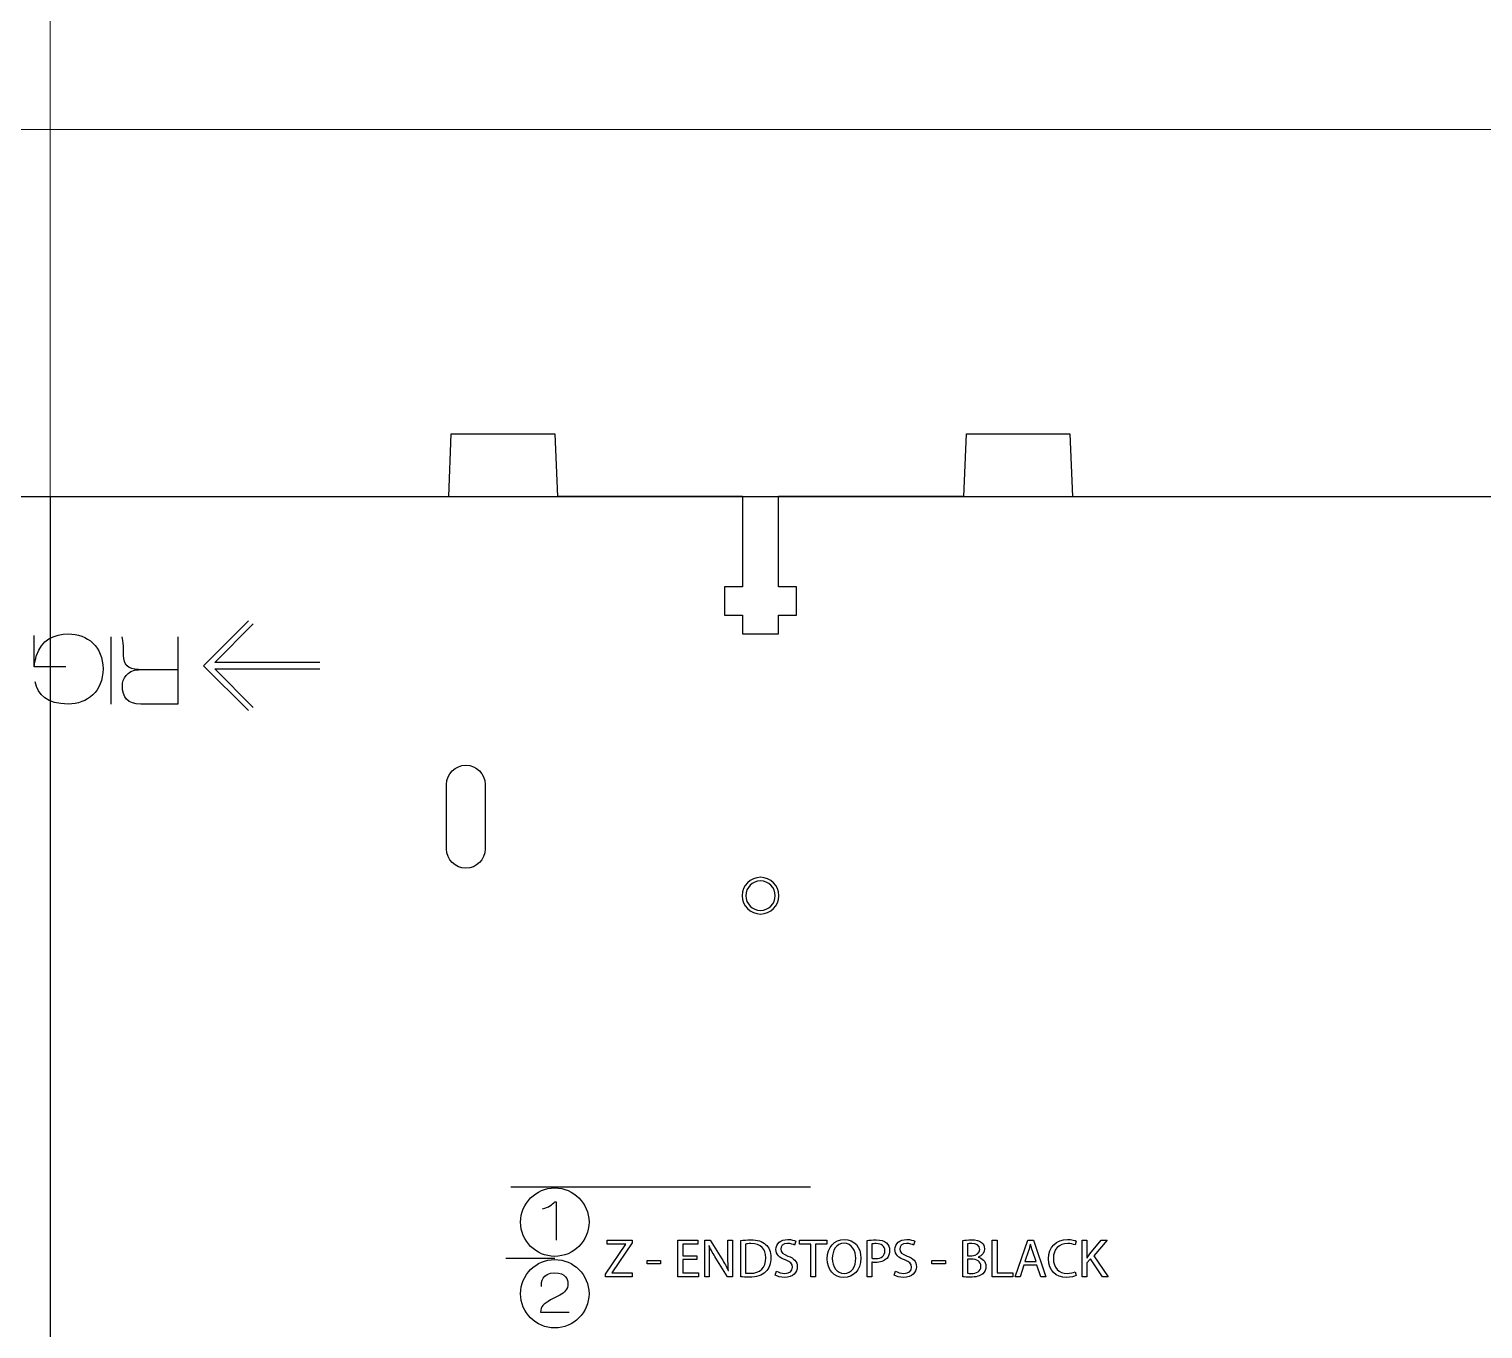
# Model space of a CAD drawing. Header units: millimetres. Extents: x -1949 to 1995, y -1808 to 1842.
# Drawn here: x -394.3 to -281.4, y -701.5 to -600.6 of the extents above; entities that cross this region are included whole.
import ezdxf

# ---------------------------------------------------------------- set-up
doc = ezdxf.new("R2010")
doc.units = ezdxf.units.MM
doc.layers.get('0').update_dxf_attribs({"lineweight": 25, "true_color": 0xffffff})
doc.layers.add('Laser Table', color=2, linetype='Continuous', lineweight=0, true_color=0xffff00)
doc.layers.add('Referance lines', color=2, linetype='Continuous', lineweight=0, true_color=0xffff00)

msp = doc.modelspace()

# ---------------------------------------------------------------- linework, layer by layer
at = {"color": 1, "true_color": 0xff0000}
for p, q in [((-361.72581, -636.8916), (-361.52572, -632.01988)), ((-361.52572, -632.01988), (-353.48831, -632.01988)), ((-353.48831, -632.01988), (-353.28822, -636.8916)), ((-321.71263, -636.8916), (-321.51253, -632.01988)), ((-321.51253, -632.01988), (-313.48359, -632.01988)), ((-313.48359, -632.01988), (-313.2835, -636.8916)), ((-420.6235, -636.8916), (-361.72581, -636.8916)), ((-313.2835, -636.8916), (-254.38731, -636.8916))]:
    msp.add_line(p, q, dxfattribs=at)
for p, q in [((-807.34637, -636.8916), (21.99572, -636.8916)), ((-392.67532, -636.8916), (-392.67532, -1450.2496)), ((-338.91122, -636.8916), (-353.28822, -636.8916)), ((-338.91122, -636.8916), (-338.91122, -643.9087)), ((-336.11051, -643.9087), (-336.11051, -636.8916)), ((-321.71263, -636.8916), (-336.11051, -636.8916)), ((-338.91122, -643.9087), (-340.31139, -643.9087)), ((-340.31139, -643.9087), (-340.31139, -646.10898)), ((-334.71104, -643.9087), (-336.11051, -643.9087)), ((-334.71104, -646.10898), (-334.71104, -643.9087)), ((-340.31139, -646.10898), (-338.91122, -646.10898)), ((-338.91122, -646.10898), (-338.91122, -647.55219)), ((-336.11051, -647.55219), (-336.11051, -646.10898)), ((-336.11051, -646.10898), (-334.71104, -646.10898)), ((-338.91122, -647.55219), (-336.11051, -647.55219))]:
    msp.add_line(p, q)
at = {"color": 5, "true_color": 0x0000ff}
for points in [[(-377.28363, -653.50179), (-380.76096, -650.02446), (-377.28363, -646.54713)], [(-371.72703, -649.77504), (-379.90195, -649.77504), (-376.90157, -646.77432)], [(-391.46424, -650.11371), (-393.9171, -650.11371), (-393.9171, -647.66861)], [(-387.93858, -652.99696), (-387.93858, -647.78538)], [(-382.76121, -647.78502), (-382.76121, -652.99661), (-385.62965, -652.99661)], [(-385.8265, -650.33208), (-385.81944, -650.31762)], [(-385.81944, -650.31797), (-382.76121, -650.30844)], [(-376.91145, -653.26507), (-379.90124, -650.27528), (-371.72703, -650.27528)], [(-356.90154, -690.48348), (-333.61821, -690.48348)], [(-353.49618, -691.64447), (-353.38611, -691.64447), (-353.38611, -694.62298)], [(-349.54965, -697.2614), (-347.97168, -694.94718), (-347.97168, -694.93448), (-349.41454, -694.93448), (-349.41454, -694.62545), (-347.48943, -694.62545), (-347.48943, -694.84981), (-349.06282, -697.15592), (-349.06282, -697.16827), (-347.46791, -697.16827), (-347.46791, -697.4773), (-349.54965, -697.4773), (-349.54965, -697.2614), (-349.54965, -697.2614)], [(-342.44753, -696.14063), (-343.55172, -696.14063), (-343.55172, -697.16862), (-342.31594, -697.16862), (-342.31594, -697.47766), (-343.92391, -697.47766), (-343.92391, -694.6258), (-342.37944, -694.6258), (-342.37944, -694.93483), (-343.55172, -694.93483), (-343.55172, -695.83618), (-342.44753, -695.83618), (-342.44753, -696.14063), (-342.44753, -696.14063)], [(-341.83687, -697.47766), (-341.83687, -694.6258), (-341.43082, -694.6258), (-340.52101, -696.06866)], [(-341.50279, -695.07877), (-341.51549, -695.083)], [(-340.043, -695.81925), (-340.043, -694.6258), (-339.69622, -694.6258), (-339.69622, -697.47766), (-340.0684, -697.47766), (-340.97398, -696.03056)], [(-339.05169, -697.46919), (-339.05169, -694.66813), (-339.05169, -694.66813)], [(-338.68339, -694.93483), (-338.68339, -697.19014), (-338.68339, -697.19014)], [(-334.76791, -694.71893), (-334.86951, -695.01985)], [(-333.60339, -694.93871), (-334.47052, -694.93871), (-334.47052, -694.62545), (-332.3595, -694.62545), (-332.3595, -694.93871), (-333.23121, -694.93871), (-333.23121, -697.4773), (-333.60339, -697.4773), (-333.60339, -694.93871), (-333.60339, -694.93871)], [(-328.87017, -696.33501), (-328.87017, -697.4773), (-329.23847, -697.4773), (-329.23847, -694.65967), (-329.23847, -694.65967)], [(-328.87017, -694.92566), (-328.87017, -696.03479), (-328.87017, -696.03479)], [(-325.52231, -694.71893), (-325.62391, -695.01985)], [(-321.80509, -697.46954), (-321.80509, -694.66813), (-321.80509, -694.66813)], [(-321.43679, -694.91331), (-321.43679, -695.83583), (-321.43679, -695.83583)], [(-319.51486, -694.6258), (-319.14232, -694.6258), (-319.14232, -697.16862), (-317.92383, -697.16862), (-317.92383, -697.47766), (-319.51486, -697.47766), (-319.51486, -694.6258), (-319.51486, -694.6258)], [(-317.05106, -696.58054), (-317.34739, -697.47766), (-317.72804, -697.47766), (-316.75472, -694.6258), (-316.31516, -694.6258), (-315.34185, -697.47766), (-315.7352, -697.47766), (-316.04, -696.58054), (-317.05106, -696.58054), (-317.05106, -696.58054)], [(-316.69581, -695.46788), (-316.97486, -696.29303), (-316.11196, -696.29303), (-316.11196, -696.29303)], [(-316.54341, -694.95177), (-316.55188, -694.95177)], [(-316.11196, -696.29303), (-316.39524, -695.47211)], [(-312.98812, -694.70623), (-313.08125, -695.0068)], [(-312.53021, -694.6258), (-312.16191, -694.6258), (-312.16191, -696.00093), (-312.14921, -696.00093)], [(-311.92484, -695.69648), (-311.05313, -694.6258), (-310.59664, -694.6258), (-311.62886, -695.83618), (-310.5162, -697.47766), (-310.95188, -697.47766), (-311.8871, -696.07713), (-312.16191, -696.39039), (-312.16191, -697.47766), (-312.53021, -697.47766), (-312.53021, -694.6258), (-312.53021, -694.6258)], [(-357.27725, -696.04256), (-353.4863, -696.04256)], [(-346.31151, -696.19989), (-345.26622, -696.19989), (-345.26622, -696.47083), (-346.31151, -696.47083), (-346.31151, -696.19989), (-346.31151, -696.19989)], [(-341.49044, -696.25916), (-341.49044, -697.47766), (-341.83687, -697.47766), (-341.83687, -697.47766)], [(-324.19657, -696.19989), (-323.15129, -696.19989), (-323.15129, -696.47083), (-324.19657, -696.47083), (-324.19657, -696.19989), (-324.19657, -696.19989)], [(-321.43679, -695.83583), (-321.10271, -695.83583)], [(-321.13234, -696.11099), (-321.43679, -696.11099), (-321.43679, -697.19826), (-321.43679, -697.19826)], [(-320.59471, -695.94201), (-320.59471, -695.95471)], [(-340.01336, -696.99541), (-340.00102, -696.99117)], [(-336.37552, -697.33866), (-336.27851, -697.02927), (-336.27851, -697.02927)], [(-327.12992, -697.33866), (-327.03291, -697.02927), (-327.03291, -697.02927)], [(-313.0682, -697.09242), (-312.99623, -697.38876), (-312.99623, -697.38876)], [(-353.09225, -698.90605), (-353.82038, -699.27753)], [(-354.59437, -700.21415), (-352.37752, -700.21415)]]:
    msp.add_lwpolyline(points, dxfattribs=at)
at = {"color": 1, "true_color": 0xff0000}
for points in [[(-361.8937, -664.24811), (-361.8937, -659.24783)], [(-358.89403, -659.24783), (-358.89403, -664.24811), (-358.89403, -664.24811)]]:
    msp.add_lwpolyline(points, dxfattribs=at)
at = {"color": 5, "true_color": 0x0000ff}
for points in [[(-393.73613, -649.24059), (-393.37453, -648.04255), (-392.36276, -647.55184), (-391.2748, -647.55184)], [(-391.2748, -647.55184), (-389.78572, -647.55184), (-388.57428, -648.55161), (-388.57428, -650.27352)], [(-386.97267, -649.22224), (-386.97267, -649.0328), (-386.98784, -647.99634), (-387.08944, -647.78502)], [(-385.81944, -650.31762), (-386.62236, -650.31021), (-386.97267, -649.93803), (-386.97267, -649.22224)], [(-393.9171, -650.11371), (-393.84055, -649.50764), (-393.73613, -649.24059), (-393.73613, -649.24059)], [(-388.57428, -650.27352), (-388.57428, -651.99649), (-389.78572, -652.99626), (-391.2748, -652.99626)], [(-387.06757, -651.57315), (-387.06757, -651.07715), (-386.73172, -650.38323), (-385.8265, -650.33208)], [(-391.2748, -652.99626), (-392.90216, -652.99626), (-393.65076, -652.27342), (-393.84055, -651.26624)], [(-385.62965, -652.99661), (-386.67281, -652.99661), (-387.06757, -652.50061), (-387.06757, -651.57315)], [(-356.14201, -693.23374), (-356.14201, -691.76654), (-354.9528, -690.57767), (-353.4863, -690.57767)], [(-353.4863, -690.57767), (-352.01945, -690.57803), (-350.83024, -691.76689), (-350.83024, -693.23374)], [(-354.43562, -692.20716), (-353.97842, -692.09286), (-353.67362, -691.85191), (-353.49618, -691.64447)], [(-353.4863, -695.88945), (-354.9528, -695.88945), (-356.14201, -694.70024), (-356.14201, -693.23374)], [(-350.83024, -693.23374), (-350.83024, -694.70024), (-352.01945, -695.88945), (-353.4863, -695.88945)], [(-341.51549, -695.083), (-341.49468, -695.44248), (-341.49044, -695.78538), (-341.49044, -696.25916)], [(-340.97398, -696.03056), (-341.17259, -695.71341), (-341.36309, -695.38745), (-341.50279, -695.07877)], [(-339.05169, -694.66813), (-338.82732, -694.63039), (-338.56062, -694.60463), (-338.26888, -694.60463)], [(-338.25159, -694.89638), (-338.44209, -694.89638), (-338.58602, -694.91367), (-338.68339, -694.93483)], [(-338.26888, -694.60463), (-337.73971, -694.60463), (-337.3633, -694.73163), (-337.11388, -694.96023)], [(-337.09695, -695.99705), (-337.09236, -695.3243), (-337.47336, -694.89638), (-338.25159, -694.89638)], [(-337.11388, -694.96023), (-336.85565, -695.19271), (-336.70748, -695.52291), (-336.70748, -695.98364)], [(-336.31661, -695.35393), (-336.31661, -694.90943), (-335.94866, -694.57923), (-335.39444, -694.57923)], [(-335.56342, -696.16603), (-336.02874, -695.99705), (-336.31661, -695.75116), (-336.31661, -695.35393)], [(-335.40714, -694.88439), (-335.79626, -694.88439), (-335.94407, -695.11722), (-335.94407, -695.3116)], [(-335.94407, -695.3116), (-335.94407, -695.5783), (-335.77086, -695.70918), (-335.37751, -695.86193)], [(-334.86951, -695.01985), (-334.95841, -694.96482), (-335.14891, -694.88439), (-335.40714, -694.88439)], [(-335.39444, -694.57923), (-335.10658, -694.57923), (-334.89068, -694.64732), (-334.76791, -694.71893)], [(-332.32457, -696.07325), (-332.32457, -695.16731), (-331.76612, -694.575), (-331.00448, -694.575)], [(-331.01718, -694.87557), (-331.63101, -694.87557), (-331.93546, -695.44248), (-331.93546, -696.06443)], [(-330.10736, -696.03903), (-330.10736, -695.46788), (-330.4037, -694.87557), (-331.01718, -694.87557)], [(-331.00448, -694.575), (-330.22166, -694.575), (-329.7186, -695.1719), (-329.7186, -696.02209)], [(-329.23847, -694.65967), (-329.06067, -694.63003), (-328.82784, -694.60428), (-328.53186, -694.60428)], [(-328.52339, -694.89603), (-328.68426, -694.89603), (-328.80702, -694.90908), (-328.87017, -694.92566)], [(-328.56572, -696.06443), (-328.12122, -696.06443), (-327.85064, -695.84429), (-327.85064, -695.45941)], [(-328.53186, -694.60428), (-328.16779, -694.60428), (-327.90144, -694.6893), (-327.73246, -694.84135)], [(-327.85064, -695.45941), (-327.85064, -695.07877), (-328.12122, -694.89603), (-328.52339, -694.89603)], [(-327.73246, -694.84135), (-327.57971, -694.97681), (-327.4827, -695.18425), (-327.4827, -695.43754)], [(-327.4827, -695.43754), (-327.4827, -695.69577), (-327.5589, -695.89862), (-327.70283, -696.04714)], [(-327.07101, -695.35393), (-327.07101, -694.90943), (-326.70306, -694.57923), (-326.14849, -694.57923)], [(-326.31782, -696.16603), (-326.78314, -695.99705), (-327.07101, -695.75116), (-327.07101, -695.35393)], [(-326.16154, -694.88439), (-326.55066, -694.88439), (-326.69882, -695.11722), (-326.69882, -695.3116)], [(-326.69882, -695.3116), (-326.69882, -695.5783), (-326.52526, -695.70918), (-326.13191, -695.86193)], [(-325.62391, -695.01985), (-325.71281, -694.96482), (-325.90331, -694.88439), (-326.16154, -694.88439)], [(-326.14849, -694.57923), (-325.86098, -694.57923), (-325.64508, -694.64732), (-325.52231, -694.71893)], [(-321.80509, -694.66813), (-321.64422, -694.63039), (-321.38599, -694.60463), (-321.13234, -694.60463)], [(-321.11082, -694.88791), (-321.28016, -694.88791), (-321.37752, -694.90061), (-321.43679, -694.91331)], [(-321.13234, -694.60463), (-320.76404, -694.60463), (-320.52733, -694.66813), (-320.35376, -694.81207)], [(-320.48888, -695.35358), (-320.48888, -695.02338), (-320.739, -694.88791), (-321.11082, -694.88791)], [(-321.10271, -695.83583), (-320.71748, -695.83583), (-320.48888, -695.62839), (-320.48888, -695.35358)], [(-320.11246, -695.31548), (-320.11246, -695.59488), (-320.29873, -695.83618), (-320.59471, -695.94201)], [(-320.35376, -694.81207), (-320.2056, -694.92213), (-320.11246, -695.09111), (-320.11246, -695.31548)], [(-316.55188, -694.95177), (-316.59456, -695.11687), (-316.63654, -695.29467), (-316.69581, -695.46788)], [(-316.39524, -695.47211), (-316.4591, -695.28585), (-316.50108, -695.11687), (-316.54341, -694.95177)], [(-315.15417, -696.07713), (-315.15417, -695.18001), (-314.54951, -694.57923), (-313.6651, -694.57923)], [(-313.6524, -694.88827), (-314.32056, -694.88827), (-314.76506, -695.31548), (-314.76506, -696.06443)], [(-313.6651, -694.57923), (-313.31408, -694.57923), (-313.08513, -694.65543), (-312.98812, -694.70623)], [(-313.08125, -695.0068), (-313.21636, -694.93907), (-313.41533, -694.88827), (-313.6524, -694.88827)], [(-356.14201, -698.79034), (-356.14201, -697.32349), (-354.9528, -696.13463), (-353.4863, -696.13463)], [(-353.4863, -696.13463), (-352.01945, -696.13498), (-350.83024, -697.32384), (-350.83024, -698.79034)], [(-340.52101, -696.06866), (-340.31358, -696.40309), (-340.14424, -696.70331), (-340.01336, -696.99541)], [(-340.00102, -696.99117), (-340.03488, -696.61017), (-340.043, -696.26339), (-340.043, -695.81925)], [(-338.31086, -697.20672), (-337.51993, -697.20672), (-337.09695, -696.76681), (-337.09695, -695.99705)], [(-336.70748, -695.98364), (-336.70748, -696.44931), (-336.85565, -696.82996), (-337.11776, -697.09242)], [(-335.02614, -696.72871), (-335.02614, -696.46659), (-335.17854, -696.30961), (-335.56342, -696.16603)], [(-335.37751, -695.86193), (-334.89491, -696.04785), (-334.65396, -696.28033), (-334.65396, -696.69943)], [(-331.04293, -697.52422), (-331.79999, -697.52422), (-332.32457, -696.93614), (-332.32457, -696.07325)], [(-331.93546, -696.06443), (-331.93546, -696.67791), (-331.60526, -697.22366), (-331.02141, -697.22366)], [(-329.7186, -696.02209), (-329.7186, -696.99964), (-330.3148, -697.52422), (-331.04293, -697.52422)], [(-331.02141, -697.22366), (-330.43756, -697.22366), (-330.10736, -696.68637), (-330.10736, -696.03903)], [(-328.87017, -696.03479), (-328.79009, -696.05631), (-328.68849, -696.06443), (-328.56572, -696.06443)], [(-328.57419, -696.36041), (-328.68426, -696.36041), (-328.78586, -696.35582), (-328.87017, -696.33501)], [(-327.70283, -696.04714), (-327.90144, -696.25457), (-328.21471, -696.36041), (-328.57419, -696.36041)], [(-325.78054, -696.72871), (-325.78054, -696.46659), (-325.93294, -696.30961), (-326.31782, -696.16603)], [(-326.13191, -695.86193), (-325.64931, -696.04785), (-325.40836, -696.28033), (-325.40836, -696.69943)], [(-320.3961, -696.66133), (-320.3961, -696.27609), (-320.73018, -696.11099), (-321.13234, -696.11099)], [(-320.59471, -695.95471), (-320.32413, -696.01821), (-320.00663, -696.24223), (-320.00663, -696.66556)], [(-313.74941, -697.52422), (-314.55339, -697.52422), (-315.15417, -697.01622), (-315.15417, -696.07713)], [(-314.76506, -696.06443), (-314.76506, -696.76681), (-314.36289, -697.21096), (-313.67321, -697.21096)], [(-312.14921, -696.00093), (-312.07301, -695.89121), (-311.99681, -695.78961), (-311.92484, -695.69648)], [(-354.53123, -698.22554), (-354.53123, -697.90381), (-354.52276, -697.16792), (-353.4736, -697.16792)], [(-353.4736, -697.16792), (-352.63575, -697.16792), (-352.46642, -697.71754), (-352.46642, -698.00541)], [(-338.38282, -697.50306), (-338.64952, -697.50306), (-338.86507, -697.49036), (-339.05169, -697.46919)], [(-338.68339, -697.19014), (-338.59026, -697.20284), (-338.45514, -697.20672), (-338.31086, -697.20672)], [(-337.11776, -697.09242), (-337.3887, -697.35912), (-337.82861, -697.50306), (-338.38282, -697.50306)], [(-335.64809, -697.52457), (-335.92326, -697.52457), (-336.22347, -697.43956), (-336.37552, -697.33866)], [(-336.27851, -697.02927), (-336.11376, -697.13476), (-335.87669, -697.21554), (-335.62269, -697.21554)], [(-334.65396, -696.69943), (-334.65396, -697.13969), (-334.97534, -697.52457), (-335.64809, -697.52457)], [(-335.62269, -697.21554), (-335.24628, -697.21554), (-335.02614, -697.01622), (-335.02614, -696.72871)], [(-326.40249, -697.52457), (-326.67766, -697.52457), (-326.97787, -697.43956), (-327.12992, -697.33866)], [(-327.03291, -697.02927), (-326.86781, -697.13476), (-326.63109, -697.21554), (-326.37709, -697.21554)], [(-325.40836, -696.69943), (-325.40836, -697.13969), (-325.72974, -697.52457), (-326.40249, -697.52457)], [(-326.37709, -697.21554), (-326.00068, -697.21554), (-325.78054, -697.01622), (-325.78054, -696.72871)], [(-321.23394, -697.50341), (-321.48794, -697.50341), (-321.68197, -697.48647), (-321.80509, -697.46954)], [(-321.43679, -697.19826), (-321.36059, -697.21096), (-321.25899, -697.21554), (-321.12811, -697.21554)], [(-320.25216, -697.23671), (-320.44654, -697.41874), (-320.76863, -697.50341), (-321.23394, -697.50341)], [(-321.12811, -697.21554), (-320.74711, -697.21554), (-320.3961, -697.07549), (-320.3961, -696.66133)], [(-320.00663, -696.66556), (-320.00663, -696.91074), (-320.10435, -697.10124), (-320.25216, -697.23671)], [(-312.99623, -697.38876), (-313.12746, -697.45649), (-313.40263, -697.52422), (-313.74941, -697.52422)], [(-313.67321, -697.21096), (-313.44496, -697.21096), (-313.21636, -697.16439), (-313.0682, -697.09242)], [(-353.4863, -701.44641), (-354.9528, -701.44641), (-356.14201, -700.25719), (-356.14201, -698.79034)], [(-350.83024, -698.79034), (-350.83024, -700.25719), (-352.01945, -701.44641), (-353.4863, -701.44641)], [(-352.46642, -698.00541), (-352.46642, -698.44074), (-352.72853, -698.69051), (-353.09225, -698.90605)], [(-353.82038, -699.27753), (-354.36189, -699.59503), (-354.58626, -699.76965), (-354.59437, -700.21415)]]:
    msp.add_open_spline(points, degree=3, dxfattribs=at)
at = {"color": 1, "true_color": 0xff0000}
for points in [[(-361.8937, -659.24783), (-361.8937, -658.41951), (-361.22201, -657.74782), (-360.39404, -657.74782)], [(-360.39404, -657.74782), (-359.56537, -657.74782), (-358.89403, -658.41951), (-358.89403, -659.24783)], [(-360.39404, -665.74812), (-361.22201, -665.74812), (-361.8937, -665.07607), (-361.8937, -664.24811)], [(-358.89403, -664.24811), (-358.89403, -665.07643), (-359.56537, -665.74812), (-360.39404, -665.74812)]]:
    msp.add_open_spline(points, degree=3, dxfattribs=at)
at = {"color": 3, "true_color": 0x00ff00}
for points in [[(-337.51087, -666.45573), (-338.29791, -666.45573), (-338.93574, -667.0939), (-338.93574, -667.8806)], [(-336.086, -667.8806), (-336.086, -667.0939), (-336.72347, -666.45573), (-337.51087, -666.45573)], [(-338.93574, -667.8806), (-338.93574, -668.66729), (-338.29791, -669.30512), (-337.51087, -669.30512)], [(-337.51087, -669.30512), (-336.72347, -669.30512), (-336.086, -668.66729), (-336.086, -667.8806)]]:
    msp.add_open_spline(points, degree=3, dxfattribs=at)
at = {"color": 6, "true_color": 0xff00ff}
for points in [[(-337.51087, -666.7407), (-338.1405, -666.7407), (-338.65076, -667.25124), (-338.65076, -667.8806)], [(-336.37097, -667.8806), (-336.37097, -667.25124), (-336.88095, -666.7407), (-337.51087, -666.7407)], [(-338.65076, -667.8806), (-338.65076, -668.50995), (-338.1405, -669.02021), (-337.51087, -669.02021)], [(-337.51087, -669.02021), (-336.88095, -669.02021), (-336.37097, -668.50995), (-336.37097, -667.8806)]]:
    msp.add_open_spline(points, degree=3, dxfattribs=at)
at = {"layer": 'Laser Table', "color": 2, "true_color": 0xffff00}
msp.add_line((-842.67532, -608.3916), (57.32468, -608.3916), dxfattribs=at)
at = {"layer": 'Referance lines', "color": 2, "true_color": 0xffff00}
for p, q in [((-392.67532, -486.8916), (-392.67532, -786.8916)), ((-392.67532, -696.175), (-392.67532, -588.835)), ((-392.67532, -608.3916), (-392.67532, -1808.3916)), ((-813.16863, -636.8916), (24.8275, -636.8916)), ((-392.67532, -636.8916), (-392.67532, -1450.2496))]:
    msp.add_line(p, q, dxfattribs=at)
at = {"layer": 'Referance lines'}
for p, q in [((-811.67339, -636.8916), (26.32274, -636.8916)), ((-392.67532, -636.8916), (-392.67532, -1450.2496))]:
    msp.add_line(p, q, dxfattribs=at)

doc.saveas('drawing.dxf')
